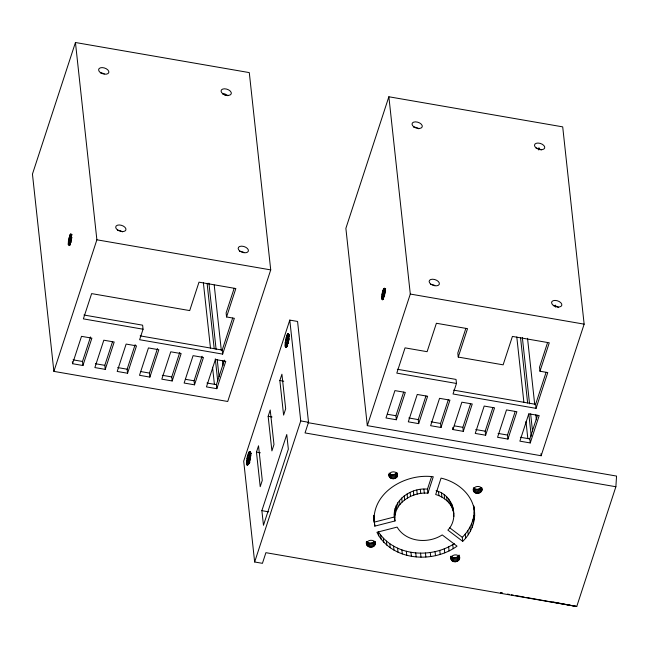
<?xml version="1.0" encoding="UTF-8"?>
<svg xmlns="http://www.w3.org/2000/svg" width="649" height="649" viewBox="0 0 649 649"><rect width="100%" height="100%" fill="white"/><g stroke="black" fill="none" stroke-linecap="round" stroke-linejoin="round"><path stroke-width="0.97" d="M288.407 343.629L288.448 342.656L285.236 342.542L285.227 346.574L286.168 347.345C288.334 343.337 289.503 338.105 288.326 333.667L287.548 334.024L286.623 335.979L285.236 342.542L288.57 341.569L285.463 340.814L288.756 340.449L288.992 339.354L286.177 337.431L289.276 338.389L286.623 335.979L288.837 337.188M615.877 486.742L305.038 432.932L308.518 422.28L297.567 321.45L289.787 320.103L243.7 461.163L254.651 561.985L262.431 563.332L265.912 552.68L576.75 606.49L615.877 486.742L616.55 476.074L307.699 422.613M373.581 515.347L374.822 526.128L395.014 520.96C389.789 502.083 410.127 487.188 427.472 489.151L431.642 476.39M395.014 520.96C392.742 503.429 412.22 491.691 427.91 493.183L433.272 476.772C406.266 473.024 371.836 491.926 374.165 522.299M474.184 508.946C476.252 520.847 471.288 533.089 462.721 541.347L462.283 537.315C470.476 529.308 475.709 517.561 473.778 506.009M250.928 453.245L249.808 451.566C250.985 456.004 249.808 461.244 247.642 465.244L246.709 464.465L246.596 462.031L249.93 460.555L250.23 458.348L247.261 456.977L247.65 455.33L249.443 451.526L250.83 453.099M436.055 490.782C452.864 494.579 459.792 517.772 447.883 530.111L462.721 541.347M366.604 543.894C366.766 538.848 376.306 539.132 375.179 544.438C373.329 549.216 365.119 547.269 366.385 541.874M397.537 476.017C398.583 471.158 390.406 470.338 389.1 474.557C388.045 479.416 396.223 480.236 397.537 476.017L397.204 472.991M459.646 558.124C459.249 552.989 449.83 554.295 451.079 559.389C453.043 564.103 461.585 561.247 459.427 556.112M482.004 489.703C481.615 484.56 472.188 485.874 473.437 490.96C475.384 495.682 483.943 492.826 481.785 487.691M75.446 42.51L32.45 174.094L53.883 371.382L227.726 401.48L270.722 269.895L249.289 72.599L75.446 42.51L96.879 239.797L53.883 371.382M72.558 363.716L81.506 336.344L91.882 338.137L82.942 365.509L72.558 363.716L72.339 361.696M82.942 365.509L82.504 361.477L90.519 336.945M105.252 369.37L114.2 342.007L103.816 340.206L94.876 367.577L105.252 369.37L104.813 365.338L112.528 341.747M127.569 373.24L136.509 345.868L126.133 344.067L117.193 371.439L127.569 373.24L127.131 369.208L135.146 344.668M83.932 315.016L142.618 325.173L143.056 329.205L139.616 339.727L222.648 354.103L234.338 318.31L226.558 316.963L226.12 312.932L234.167 288.302M149.887 377.101L158.827 349.73L148.451 347.929L139.503 375.3L149.887 377.101L149.448 373.07L157.464 348.529M172.196 380.963L181.144 353.591L170.76 351.799L161.82 379.162L172.196 380.963L171.758 376.931L179.781 352.391M194.513 384.825L203.453 357.453L193.078 355.66L184.138 383.032L194.513 384.825L194.075 380.793L202.09 356.252M226.558 316.963L235.838 288.545L198.992 282.169L189.711 310.587L91.631 293.608L83.372 318.87L143.056 329.205M222.648 354.103L222.209 350.071L232.667 318.051M216.831 388.686L225.771 361.315L215.395 359.522L206.447 386.893L216.831 388.686L216.393 384.654L224.408 360.122M256.46 452.126L258.529 445.806L262.277 480.365L260.217 486.685L256.46 452.126L260.354 452.799M268.159 416.334L270.219 410.014L273.975 444.573L271.907 450.893L268.159 416.334L272.045 417.007M279.849 380.541L281.917 374.222L285.674 408.781L283.605 415.092L279.849 380.541L283.743 381.214M388.865 96.766L345.876 228.351L367.31 425.639L541.152 455.736L584.141 324.151L562.707 126.863L388.865 96.766L410.298 294.054L367.31 425.639M261.88 510.666L286.761 434.522L288.343 449.124L263.47 525.268L261.88 510.666L268.686 511.842M254.651 561.985L300.738 420.933L289.787 320.103M396.361 419.765L405.309 392.402L394.925 390.601L385.985 417.972L396.361 419.765L395.922 415.733L403.637 392.142M418.678 423.635L427.618 396.263L417.242 394.462L408.302 421.834L418.678 423.635L418.24 419.603L425.947 396.004M465.86 328.41L457.805 353.04L458.243 357.072L503.129 364.843L512.418 336.425L549.265 342.802L539.976 371.22L547.764 372.575L536.066 408.359L453.034 393.992L456.474 383.462L456.036 379.43L397.35 369.273M458.243 357.072L467.531 328.654L436.388 323.267L427.107 351.685L405.049 347.864L396.799 373.126L456.474 383.462M440.996 427.496L449.935 400.125L439.56 398.324L430.611 425.695L440.996 427.496L440.557 423.464L448.264 399.865M538.921 149.846L539.514 148.045M452.929 429.557L461.869 402.193L472.253 403.986L463.305 431.358L452.929 429.557L452.71 427.545M463.305 431.358L462.867 427.326L470.582 403.735M485.622 435.219L494.562 407.848L484.186 406.055L475.246 433.427L485.622 435.219L485.184 431.187L492.891 407.596M507.94 439.081L516.88 411.709L506.504 409.917L497.556 437.288L507.94 439.081L507.502 435.049L515.209 411.458M547.586 342.558L539.538 367.196L539.976 371.22M536.066 408.359L535.628 404.327L546.093 372.307M530.249 442.942L539.197 415.579L528.813 413.778L519.873 441.15L530.249 442.942L529.811 438.911L537.526 415.319M451.517 560.209L451.079 556.177C453.132 558.732 457.886 558.099 459.07 555.009L459.508 559.032M70.287 234.232L68.478 240.528L68.307 244.478L69.037 245.655C71.09 242.312 72.023 237.631 71.001 233.827L70.287 234.232L72.12 234.589M389.546 477.185L389.108 473.153C390.974 475.449 394.941 475.173 396.661 472.845L397.099 476.877M366.75 541.582C368.616 543.87 372.583 543.594 374.303 541.266L374.741 545.298M473.875 491.788L473.437 487.756C475.303 490.052 479.27 489.776 480.99 487.44L481.428 491.471M287.256 346.396L285.771 347.515L287.369 346.396M287.004 346.12L285.455 347.256L287.093 346.266M249.257 463.451L246.936 465.146L248.575 464.165M287.637 344.968L285.227 346.574L287.726 345.39M378.789 535.798L376.931 532.269L397.115 527.102C406.055 542.288 428.308 544.008 442.204 534.906L457.034 546.142C433.792 563.04 395.314 561.174 378.789 535.798L378.359 531.766C394.292 556.339 431.066 558.894 454.292 543.635M287.58 344.1L285.114 345.511L287.612 344.7M249.2 463.281L246.709 464.465L249.922 462.331L246.596 463.402L249.881 461.528L246.596 462.031L246.936 458.713L247.261 456.977L250.473 457.261L247.65 455.33L250.757 456.279L248.096 453.878L251.049 455.484L248.559 452.718L250.652 454.373M288.448 342.656L285.114 344.14L287.58 343.759M374.822 526.128L374.384 522.096L394.576 516.929M250.23 458.348L246.936 458.713L250.043 459.468L246.709 460.433L249.93 460.555M71.358 240.398L68.478 240.528L71.252 241.055M384.784 294.662L381.904 294.784L381.734 298.743L382.464 299.919C384.508 296.569 385.449 291.888 384.419 288.083L382.886 290.371L381.904 294.784L384.679 295.311M71.163 241.915L68.315 242.028L71.098 242.539M384.581 296.171L381.742 296.285L384.516 296.796M71.641 238.881L68.737 238.97L71.504 239.513M385.068 293.137L382.164 293.226L384.93 293.77M70.124 243.334L68.259 243.383L70.108 243.708M383.551 297.591L381.685 297.64L383.535 297.964M71.99 237.445L69.07 237.461L71.836 238.021M385.417 291.701L382.496 291.717L385.255 292.277M70.197 245.022L68.307 244.478L70.141 244.495M383.624 299.278L381.734 298.743L383.567 298.751M71.406 236.163L69.459 236.114L71.293 236.487M384.833 290.419L382.886 290.371L385.636 290.93M71.82 235.141L69.873 235.011L71.706 235.376M385.246 289.405L383.299 289.267L385.133 289.632M288.992 339.354L285.779 339.078L288.756 340.449M385.652 288.708L383.713 288.489L385.538 288.846M502.48 593.137L500.501 592.805L502.48 593.186M96.879 239.797L270.722 269.895M410.298 294.054L584.141 324.151M68.307 244.478L70.157 244.803M381.734 298.743L383.583 299.059M140.16 335.874L222.209 350.071M453.586 390.13L535.628 404.327M73.069 359.846L82.504 361.477M95.379 363.708L104.813 365.338M117.696 367.569L127.131 369.208M140.955 371.601L149.448 373.07M162.323 375.3L171.758 376.931M185.582 379.324L194.075 380.793M206.958 383.024L216.393 384.654M387.437 414.265L395.922 415.733M408.805 417.964L418.24 419.603M431.123 421.826L440.557 423.464M454.381 425.858L462.867 427.326M475.749 429.557L485.184 431.187M498.067 433.418L507.502 435.049M520.376 437.28L529.811 438.911M300.738 420.933L308.518 422.28M507.429 594.07L509.416 594.427M511.396 594.784L513.375 595.141M515.355 595.49L524.262 597.088M526.25 597.445L576.75 606.49L552.964 601.956M453.732 513.7C452.742 504.168 444.524 497.02 435.69 494.53L441.052 478.118C457.302 481.785 472.983 494.514 474.508 511.964M449.789 527.856L462.283 537.315M289.178 336.474L287.085 334.819L288.951 336.896M288.846 335.379L287.548 334.024L289.292 336.271M250.976 453.951L249.021 451.915L250.765 454.17M289.178 335.184L287.969 333.627L289.056 335.184M250.652 453.083L249.443 451.526L251.082 453.854M250.076 452.053L251.058 453.489M288.326 333.667L289.357 335.2M373.727 518.267L374.384 522.096M555.455 305.127L555.674 307.139M538.321 147.907L538.524 149.805M540.933 453.724L541.152 455.736M527.532 338.299L534.744 404.733M535.839 414.8L536.382 419.83M522.34 337.399L529.56 403.832M530.647 413.9L532.513 431.009M520.53 337.585L527.637 403.005M528.838 414.078L531.247 436.225M516.791 336.945L523.897 402.372M525.974 421.501L527.832 438.61M481.534 487.594L481.858 490.612M480.301 488.194L480.739 492.226M479.4 488.786L479.838 492.818M478.345 489.184L478.784 493.216M477.226 489.346L477.664 493.378M476.09 489.273L476.528 493.305M475.036 488.973L475.474 493.005M474.127 488.454L474.565 492.486M473.218 488.948L473.437 490.96M473.705 506.098L473.924 508.118M474.184 511.826L474.622 515.858M473.819 515.728L474.257 519.76M472.999 519.598L473.437 523.629M471.709 523.41L472.148 527.442M469.973 527.118L470.411 531.15M467.815 530.695L468.254 534.727M465.236 534.103L465.674 538.135M458.632 555.869L459.07 559.9M452.783 506.845L453.221 510.877M453.813 516.563L453.294 509.668M457.943 556.623L458.381 560.655M451.85 504.111L452.288 508.143M457.042 557.207L457.48 561.239M450.503 501.507L450.941 505.539M455.996 557.605L456.425 561.636M448.759 499.065L449.197 503.097M454.868 557.767L455.306 561.799M452.751 544.649L453.189 548.681M453.732 557.702L454.17 561.726M446.65 496.834L447.088 500.866M452.678 557.394L453.116 561.426M451.777 556.874L452.215 560.906M444.216 494.83L444.654 498.862M450.747 556.363L451.079 559.389M448.637 546.888L449.076 550.92M441.466 493.086L441.904 497.118M438.473 491.634L438.911 495.666M444.289 548.811L444.727 552.843M439.754 550.401L440.192 554.424M435.065 551.634L435.503 555.666M427.472 489.151L427.91 493.183M423.894 489.111L424.332 493.143M430.279 552.502L430.717 556.534M420.325 489.427L420.763 493.459M425.428 552.997L425.866 557.029M416.796 490.084L417.234 494.116M420.56 553.126L420.998 557.15M413.372 491.074L413.811 495.098M410.103 492.38L410.541 496.412M415.725 552.875L416.163 556.899M407.053 493.986L407.491 498.018M410.963 552.242L411.401 556.274M404.23 495.868L404.668 499.9M401.715 498.002L402.153 502.034M406.331 551.244L406.769 555.276M399.508 500.355L399.946 504.387M395.971 473.6L396.409 477.632M395.071 474.192L395.509 478.224M397.667 502.886L398.105 506.918M394.016 474.581L394.454 478.613M401.853 549.881L402.291 553.913M392.888 474.752L393.326 478.784M396.206 505.571L396.644 509.603M391.761 474.679L392.199 478.711M395.16 508.354L395.598 512.385M390.706 474.37L391.144 478.402M394.535 511.201L394.973 515.233M394.341 514.073L394.77 518.105M389.806 473.851L390.244 477.883M397.594 548.178L398.032 552.21M388.889 474.346L389.108 476.366M393.57 546.15L394.008 550.182M389.83 543.805L390.268 547.837M386.406 541.161L386.845 545.192M383.34 538.256L383.778 542.288M380.639 535.117L381.077 539.149M373.646 515.379L373.97 518.405M375.106 541.517L375.325 543.529M374.846 541.412L375.179 544.438M373.613 542.02L374.051 546.052M372.713 542.613L373.151 546.645M371.658 543.002L372.096 547.034M370.538 543.172L370.977 547.204M369.403 543.099L369.841 547.131M368.356 542.791L368.794 546.823M367.448 542.272L367.886 546.304M366.863 542.588L367.188 545.606M366.425 541.769L366.75 544.787M224.895 93.651L225.098 95.541M214.211 285.049L221.325 350.476M222.412 360.536L222.964 365.574M208.913 283.142L216.133 349.576M217.228 359.643L219.086 376.753M207.104 283.321L214.211 348.748M215.306 358.816L217.707 380.963M203.364 282.688L210.471 348.115M212.548 367.237L214.413 384.354M100.352 72.858A5.33 3.026 18.1 0 1 104.286 73.856M222.818 94.056A5.33 3.026 18.1 0 1 227.864 95.744M117.445 230.217A5.33 3.026 18.1 0 1 122.499 231.904M239.911 251.414A5.33 3.026 18.1 0 1 243.846 252.412M413.778 127.115A5.33 3.026 18.1 0 1 418.832 128.802M536.236 148.313A5.33 3.026 18.1 0 1 541.29 150M430.871 284.473A5.33 3.026 18.1 0 1 434.806 285.471M553.329 305.671A5.33 3.026 18.1 0 1 558.383 307.358M117.445 229.9A5.33 3.026 18.1 0 0 125.882 229.957A5.33 3.026 18.1 0 0 119.165 224.96A5.33 3.026 18.1 0 0 117.445 229.9M239.903 251.098A5.33 3.026 18.1 0 0 248.348 251.155A5.33 3.026 18.1 0 0 241.631 246.158A5.33 3.026 18.1 0 0 239.903 251.098M100.352 72.542A5.33 3.026 18.1 0 0 108.789 72.599A5.33 3.026 18.1 0 0 102.071 67.601A5.33 3.026 18.1 0 0 100.352 72.542M222.81 93.74A5.33 3.026 18.1 0 0 231.255 93.797A5.33 3.026 18.1 0 0 224.53 88.799A5.33 3.026 18.1 0 0 222.81 93.74M430.871 284.157A5.33 3.026 18.1 0 0 439.308 284.213A5.33 3.026 18.1 0 0 432.591 279.216A5.33 3.026 18.1 0 0 430.871 284.157M553.329 305.363A5.33 3.026 18.1 0 0 561.766 305.411A5.33 3.026 18.1 0 0 555.049 300.414A5.33 3.026 18.1 0 0 553.329 305.363M413.77 126.798A5.33 3.026 18.1 0 0 422.215 126.855A5.33 3.026 18.1 0 0 415.498 121.858A5.33 3.026 18.1 0 0 413.77 126.798M536.236 148.004A5.33 3.026 18.1 0 0 544.673 148.053A5.33 3.026 18.1 0 0 537.956 143.056A5.33 3.026 18.1 0 0 536.236 148.004"/></g></svg>
